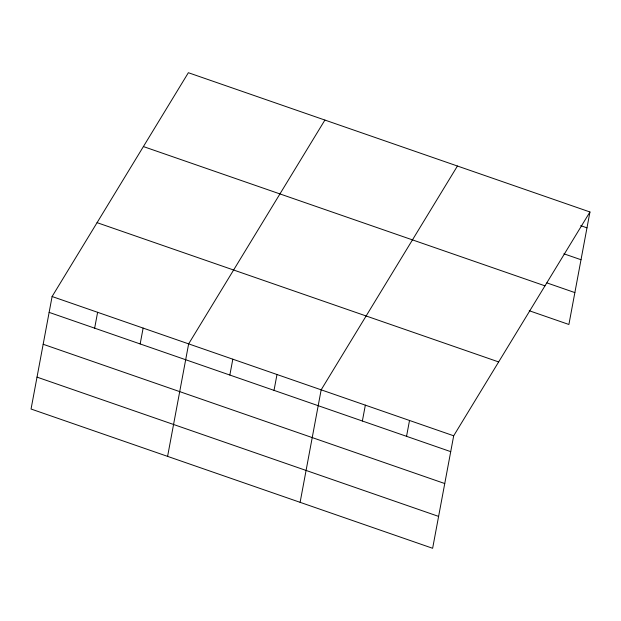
<?xml version="1.0" encoding="UTF-8"?>
<svg xmlns="http://www.w3.org/2000/svg" width="621" height="621" viewBox="0 0 621 621"><rect width="100%" height="100%" fill="white"/><g stroke="black" fill="none" stroke-linecap="round" stroke-linejoin="round"><path stroke-width="0.93" d="M52.102 296.52L31.05 409.022L432.635 548.289L453.687 435.787L589.95 211.978L188.365 72.711L52.102 296.52L453.687 435.787M94.648 328.16L97.613 312.301M140.16 343.941L143.133 328.082M167.592 456.373L188.644 343.871L324.907 120.063M229.848 375.045L232.821 359.186M274.024 390.368L276.989 374.51M300.114 502.327L321.166 389.825L457.429 166.024M362.369 421.007L365.342 405.148M406.545 436.33L409.518 420.464M589.95 211.978L568.898 324.48L529.232 310.725M580.674 225.656L586.985 227.845M563.884 253.795L581.015 259.733M546.915 282.897L574.867 292.592M143.397 146.564L544.982 285.839M97.07 222.66L498.655 361.934M49.137 312.379L450.722 451.646M43.167 344.267L444.752 483.542M37.019 377.126L438.605 516.4"/></g></svg>
